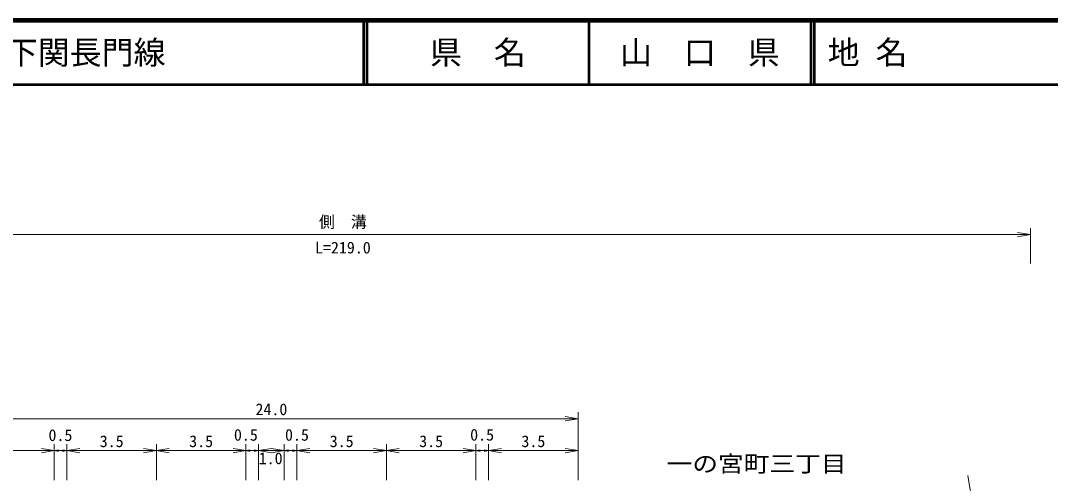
# Model space of a CAD drawing. Units: millimetres at full size, sheet at 1:1000, with parts at other scales. Extents: x 40000 to 680000, y 20000 to 380000.
# Drawn here: x 244054 to 405240, y 307557 to 380000 of the extents above; entities that cross this region are included whole.
import ezdxf
from ezdxf.enums import TextEntityAlignment as Align

# ---------------------------------------------------------------- set-up
doc = ezdxf.new("R2010")
doc.units = ezdxf.units.MM
doc.header["$LTSCALE"] = 1000
for name, color, linetype, lineweight in [('M-BGD', 7, 'Continuous', 13), ('M-STR-HTXT', 7, 'Continuous', 13), ('M-TTL', 2, 'Continuous', 140), ('M-TTL-LINE', 7, 'Continuous', 50)]:
    doc.layers.add(name, color=color, linetype=linetype, lineweight=lineweight)
doc.layers.add('M-BMK-HTXT', color=7, linetype='Continuous')
doc.layers.add('M-TTL-TXT', color=7, linetype='Continuous')
doc.styles.add('ＭＳ ゴシック', font='')
doc.styles.get('ＭＳ ゴシック').set_extended_font_data('MS Gothic')

# ---------------------------------------------------------------- blocks, each defined once
blk = doc.blocks.new('open_arrow')
at = {"color": 0, "linetype": 'Continuous', "lineweight": -2}
blk.add_lwpolyline([(7.5, 1.25), (0, 0), (7.5, -1.25)], dxfattribs=at)

msp = doc.modelspace()

# ---------------------------------------------------------------- linework, layer by layer
at = {"layer": 'M-BGD'}
msp.add_line((394468, 295462), (392306, 308816), dxfattribs=at)
at = {"layer": 'M-STR-HTXT'}
for p, q in [((402110, 342000), (402110, 347500)), ((186730, 346500), (402110, 346500)), ((235312, 317689), (331312, 317689)), ((331312, 308087), (331312, 318689)), ((249312, 308087), (249312, 313689)), ((251312, 308087), (251312, 313689)), ((265312, 308087), (265312, 313689)), ((279312, 308087), (279312, 313689)), ((281312, 308087), (281312, 313689)), ((285312, 308087), (285312, 313689)), ((287312, 308087), (287312, 313689)), ((301312, 308087), (301312, 313689)), ((315312, 308087), (315312, 313689)), ((317312, 308087), (317312, 313689)), ((235312, 312689), (249312, 312689)), ((249312, 312689), (251312, 312689)), ((251312, 312689), (265312, 312689)), ((265312, 312689), (279312, 312689)), ((279312, 312689), (281312, 312689)), ((281312, 312689), (285312, 312689)), ((285312, 312689), (287312, 312689)), ((287312, 312689), (301312, 312689)), ((301312, 312689), (315312, 312689)), ((315312, 312689), (317312, 312689)), ((317312, 312689), (331312, 312689))]:
    msp.add_line(p, q, dxfattribs=at)
at = {"layer": 'M-TTL'}
msp.add_line((680000, 380000), (40000, 380000), dxfattribs=at)
at = {"layer": 'M-TTL-LINE'}
for p, q in [((297750, 380000), (297750, 370000)), ((298250, 380000), (298250, 370000)), ((333000, 380000), (333000, 370000)), ((367750, 380000), (367750, 370000)), ((368250, 380000), (368250, 370000)), ((40000, 370000), (680000, 370000))]:
    msp.add_line(p, q, dxfattribs=at)

# ---------------------------------------------------------------- block references
at = {"layer": 'M-STR-HTXT', "rotation": 180}
for p, xscale, yscale in [((402110, 346500), 267, 267), ((331312, 317689), 267, 267), ((249312, 312689), 267, 267), ((251312, 312689), 93.3, 93.3), ((265312, 312689), 267, 267), ((279312, 312689), 267, 267), ((281312, 312689), 93.3, 93.3), ((285312, 312689), 267, 267), ((287312, 312689), 93.3, 93.3), ((301312, 312689), 267, 267), ((315312, 312689), 267, 267), ((317312, 312689), 93.3, 93.3), ((331312, 312689), 267, 267)]:
    msp.add_blockref('open_arrow', p, dxfattribs=dict(at, xscale=xscale, yscale=yscale))
at = {"layer": 'M-STR-HTXT'}
for p, xscale, yscale in [((249312, 312689), 93.3, 93.3), ((251312, 312689), 267, 267), ((265312, 312689), 267, 267), ((279312, 312689), 93.3, 93.3), ((281312, 312689), 267, 267), ((285312, 312689), 93.3, 93.3), ((287312, 312689), 267, 267), ((301312, 312689), 267, 267), ((315312, 312689), 93.3, 93.3), ((317312, 312689), 267, 267)]:
    msp.add_blockref('open_arrow', p, dxfattribs=dict(at, xscale=xscale, yscale=yscale))

# ---------------------------------------------------------------- texts
at = {"layer": 'M-BMK-HTXT', "style": 'ＭＳ ゴシック', "width": 1.15}
msp.add_text('一の宮町三丁目', height=2566, dxfattribs=at).set_placement((345170, 308573), align=Align.BOTTOM_LEFT)
at = {"layer": 'M-STR-HTXT', "style": 'ＭＳ ゴシック'}
msp.add_text('側\u3000溝', height=1833, dxfattribs=at).set_placement((294500, 348500), align=Align.MIDDLE_CENTER)
for s, p in [('L=219.0', (294500, 343000)), ('24.0', (283312, 317689)), ('0.5', (250289, 313643)), ('0.5', (279312, 313689)), ('0.5', (287312, 313689)), ('0.5', (316291, 313702)), ('3.5', (258312, 312689)), ('3.5', (272312, 312689)), ('3.5', (294312, 312689)), ('3.5', (308312, 312689)), ('3.5', (324312, 312689)), ('1.0', (283189, 310017))]:
    msp.add_text(s, height=1833, dxfattribs=at).set_placement(p, align=Align.BOTTOM_CENTER)
at = {"layer": 'M-TTL-TXT', "style": 'ＭＳ ゴシック'}
for s, p in [('主要地方道下関長門線', (216734, 375000)), ('地 名', (370380, 375000))]:
    msp.add_text(s, height=3666, dxfattribs=at).set_placement(p, align=Align.MIDDLE_LEFT)
for s, p in [('県\u3000名', (315625, 375000)), ('山\u3000口\u3000県', (350375, 375000))]:
    msp.add_text(s, height=3666, dxfattribs=at).set_placement(p, align=Align.MIDDLE_CENTER)

doc.saveas('drawing.dxf')
